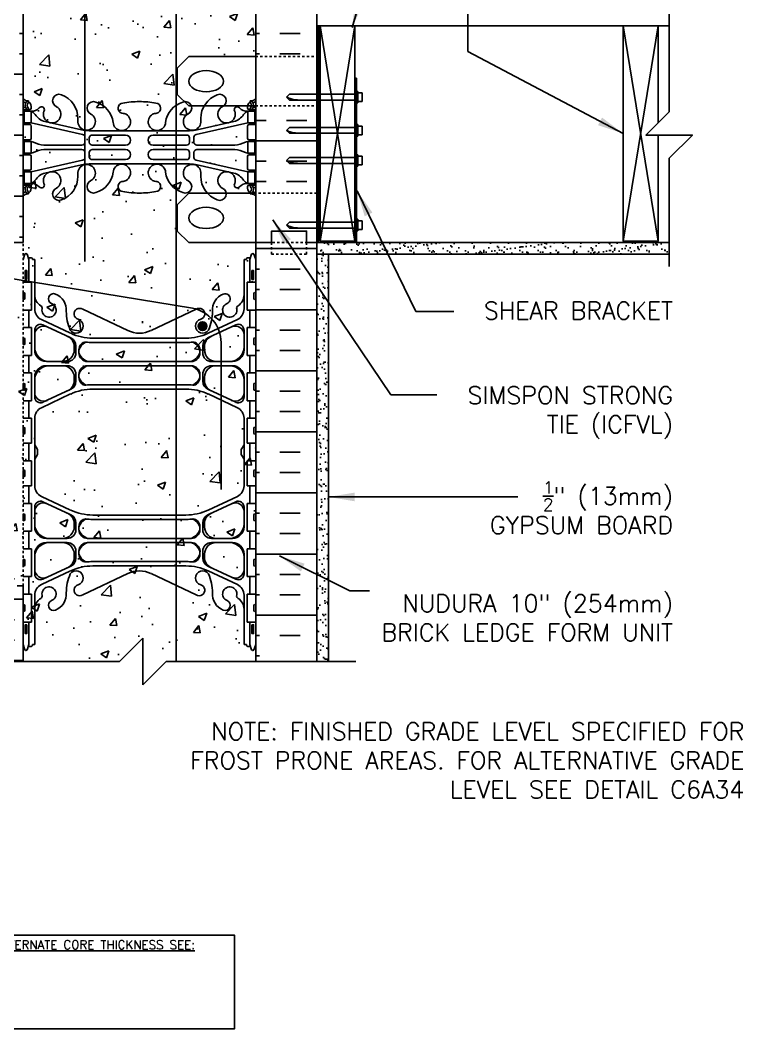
# Model space of a CAD drawing. Header units: inches. Extents: x 26.1 to 79.6, y -14.5 to 56.3.
# Drawn here: x 48.55 to 79.62, y -14.54 to 28.82 of the extents above; entities that cross this region are included whole.
import ezdxf

# ---------------------------------------------------------------- set-up
doc = ezdxf.new("R2010")
doc.units = ezdxf.units.IN
doc.header["$LTSCALE"] = 0.5
doc.header["$MEASUREMENT"] = 0
doc.linetypes.add('DASHED2', pattern=[0.375, 0.25, -0.125])
doc.linetypes.add('HIDDEN2', pattern=[0.1875, 0.125, -0.0625])
for name, color, linetype in [('HATCH', 12, 'Continuous'), ('Hidden2', 12, 'HIDDEN2'), ('line25', 2, 'Continuous'), ('LINE3', 3, 'Continuous'), ('LINE50', 5, 'Continuous'), ('LINE9', 9, 'Continuous'), ('TEXT', 4, 'Continuous'), ('Web_Edge', 9, 'Continuous')]:
    doc.layers.add(name, color=color, linetype=linetype)
doc.styles.add('DIM', font='romans.shx', dxfattribs={"width": 0.7})
doc.styles.add('ROMANS', font='romans.shx', dxfattribs={"height": 1.125})
doc.styles.get("Standard").update_dxf_attribs({"font": 'romans.shx', "height": 1.125})
doc.dimstyles.new('ext_12', dxfattribs={"dimscale": 12, "dimtxt": 0.09375, "dimasz": 0.09375, "dimexe": 0.09375, "dimexo": 0.0625, "dimgap": 0.0625, "dimtad": 1, "dimdec": 1, "dimzin": 3, "dimdsep": 46, "dimlunit": 4, "dimtxsty": 'DIM', "dimcen": 0.09, "dimdle": 0.09375, "dimclrt": 4, "dimadec": 0, "dimazin": 0, "dimtfac": 1, "dimtdec": 1, "dimtmove": 2, "dimatfit": 3, "dimfxl": 0, "dimfrac": 2, "dimtolj": 1, "dimtzin": 0, "dimarcsym": 0})
pattern_1 = [(37.5, (4, 0), (-0.0157483, 0.481706), [0, -0.38, 0, -0.425, 0, -0.40625]), (7.5, (4, 0), (0.442444, 0.7055365), [0, -0.205, 0, -0.3425, 0, -0.13125]), (327.5, (3.6925, 0), (0.7785355, 0.0014148), [0, -0.125, 0, -0.45, 0, -0.5875]), (317.5, (3.6925, 0), (0.7515317, 0.219419), [0, -0.0625, 0, -0.295, 0, -0.3375])]

msp = doc.modelspace()

# ---------------------------------------------------------------- hatches: boundary and pattern name
at = {"layer": 'HATCH'}
h = msp.add_hatch(dxfattribs=at)
h.set_pattern_fill('AR-CONC', color=256, scale=0.5, style=0)
h.paths.add_polyline_path([(58.676, 37.254), (58.676, 47.3, 0.520567), (58.593, 47.3, 0.520567), (58.504, 47.3, 0.520567), (58.373, 47.3, 0.520567), (58.273, 47.258, 0.520567), (58.068, 47.258, 0.520567), (57.874, 47.258, 0.520567), (57.654, 47.258, 0.520567), (57.476, 47.258, 0.520567), (57.376, 47.258, 0.520567), (57.218, 47.258, 0.520567), (57.066, 47.258, 0.520567), (56.919, 47.258, 0.520567), (56.741, 47.258, 0.272614), (56.676, 47.288, 0.272614), (56.611, 47.258, 0.520567), (56.433, 47.258, 0.520567), (56.286, 47.258, 0.520567), (56.134, 47.258, 0.520567), (55.976, 47.258, 0.520567), (55.876, 47.258, 0.520567), (55.698, 47.258, 0.520567), (55.478, 47.258, 0.520567), (55.284, 47.258, 0.520567), (55.079, 47.258, 0.520567), (54.979, 47.3, 0.520567), (54.848, 47.3, 0.520567), (54.759, 47.3, 0.520567), (54.676, 47.3, 0.520567), (54.593, 47.3, 0.520567), (54.504, 47.3, 0.520567), (54.373, 47.3, 0.520567), (54.273, 47.258, 0.520567), (54.068, 47.258, 0.520567), (53.874, 47.258, 0.520567), (53.654, 47.258, 0.520567), (53.476, 47.258, 0.520567), (53.376, 47.258, 0.520567), (53.218, 47.258, 0.520567), (53.066, 47.258, 0.520567), (52.919, 47.258, 0.520567), (52.741, 47.258, 0.520567), (52.626, 47.258, 0.520567), (52.536, 47.258, 0.520567), (52.416, 47.258, 0.520567), (52.3, 47.258, 0.520567), (52.195, 47.258, 0.520567), (51.889, 47.258, 0.520567), (51.779, 47.258, 0.520567), (51.532, 47.258, 0.520567), (51.333, 47.258, 0.520567), (51.123, 47.258, 0.520567), (50.845, 47.258, 0.520567), (50.656, 47.258, 0.520567), (50.562, 47.258, 0.520567), (50.336, 47.258, 0.520567), (50.216, 47.258, 0.520567), (50.006, 47.258, 0.520567), (49.796, 47.258, 0.520567), (49.67, 47.258, 0.520567), (49.544, 47.258, 0.520567), (49.334, 47.258, 0.520567), (49.229, 47.258, 0.520567), (49.046, 47.258, 0.520567), (48.925, 47.258, 0.484838), (48.676, 47.258), (48.676, 37.254), (48.676, 19.254), (48.676, 4.504), (48.676, 1.254), (52.825, 1.254), (53.825, 2.254), (53.825, 1.254), (53.825, 0.254), (54.825, 1.254), (58.676, 1.254), (58.676, 13.629), (58.676, 19.254), (55.801, 19.254), (55.301, 19.754), (55.301, 20.879), (55.801, 21.379), (58.676, 21.379), (58.676, 25.129), (55.801, 25.129), (55.301, 25.629), (55.301, 26.754), (55.801, 27.254), (58.676, 27.254)])
h = msp.add_hatch(dxfattribs=at)
h.set_pattern_fill('INSUL', color=256, scale=7, style=0)
h.set_pattern_definition([(0, (-2877.4856, -377.7554), (0, 2.625), []), (0, (-2877.4856, -376.8804), (0, 2.625), [0.875, -0.875]), (0, (-2877.4856, -376.0054), (0, 2.625), [0.875, -0.875])])
h.paths.add_polyline_path([(46.051, 19.254), (46.488, 19.254), (46.488, 19.754), (47.988, 19.754), (47.988, 19.254), (48.676, 19.254), (48.676, 37.254), (47.988, 37.254), (47.988, 37.754), (46.488, 37.754), (46.488, 37.254), (46.051, 37.254)])
h = msp.add_hatch(dxfattribs=at)
h.set_pattern_fill('INSUL', color=256, scale=7, style=0)
h.set_pattern_definition([(180, (2984.8376, -377.7554), (0, 2.625), []), (180, (2984.8376, -376.8804), (0, 2.625), [0.875, -0.875]), (180, (2984.8376, -376.0054), (0, 2.625), [0.875, -0.875])])
h.paths.add_polyline_path([(58.676, 27.254), (61.301, 27.254), (61.301, 37.254), (60.863, 37.254), (60.863, 37.754), (59.363, 37.754), (59.363, 37.254), (58.676, 37.254)])
h = msp.add_hatch(dxfattribs=at)
h.set_pattern_fill('INSUL', color=256, scale=7, style=0)
h.set_pattern_definition([(0, (4, 0), (0, 2.625), []), (0, (4, 0.875), (0, 2.625), [0.875, -0.875]), (0, (4, 1.75), (0, 2.625), [0.875, -0.875])])
h.paths.add_polyline_path([(61.301, 25.129), (58.676, 25.129), (58.676, 21.379), (61.301, 21.379)])
h = msp.add_hatch(dxfattribs=at)
h.set_pattern_fill('INSUL', color=256, scale=7, style=0)
h.set_pattern_definition([(180, (2984.8376, -395.7554), (0, 2.625), []), (180, (2984.8376, -394.8804), (0, 2.625), [0.875, -0.875]), (180, (2984.8376, -394.0054), (0, 2.625), [0.875, -0.875])])
h.paths.add_polyline_path([(61.301, 1.254), (60.863, 1.254), (60.863, 1.754), (59.363, 1.754), (59.363, 1.254), (58.676, 1.254), (58.676, 19.254), (59.363, 19.254), (59.363, 19.754), (60.863, 19.754), (60.863, 19.254), (61.301, 19.254)])
h = msp.add_hatch(dxfattribs=at)
h.set_pattern_fill('INSUL', color=256, scale=7, style=0)
h.set_pattern_definition([(0, (-2953.8148, -421.328), (0, 2.625), []), (0, (-2953.8148, -420.453), (0, 2.625), [0.875, -0.875]), (0, (-2953.8148, -419.578), (0, 2.625), [0.875, -0.875])])
h.paths.add_polyline_path([(43.251, 14.254, -0.079579), (42.251, 17.504), (42.251, 19.254), (41.551, 19.254), (41.551, 14.254, 0.131652), (42.221, 11.754), (45.959, 5.604, -0.10438), (46.051, 5.129), (46.051, 1.254), (46.488, 1.254), (46.488, 1.754), (47.988, 1.754), (47.988, 1.254), (48.676, 1.254), (48.676, 4.504), (48.426, 4.504), (48.426, 4.879)])
h = msp.add_hatch(dxfattribs=at)
h.set_pattern_fill('AR-CONC', color=256, scale=0.5, style=0)
h.paths.add_polyline_path([(48.426, 4.879), (48.426, 4.504), (48.676, 4.504), (48.676, 17.755), (44.764, 18.454, 0.119457), (44.051, 18.407), (44.051, 17.754, -1), (43.551, 17.754), (43.551, 19.254), (42.251, 19.254), (42.251, 17.504, 0.079579), (43.251, 14.254)])
h.paths.add_polyline_path([(48.676, 19.254), (47.988, 19.254), (47.988, 18.754), (46.488, 18.754), (46.488, 19.254), (46.051, 19.254), (44.051, 19.254), (44.051, 18.407, -0.119457), (44.764, 18.454), (48.676, 17.755)], flags=17)
h = msp.add_hatch(dxfattribs=at)
h.set_pattern_fill('AR-SAND', color=256, scale=0.25, style=0)
h.set_pattern_definition(pattern_1)
h.paths.add_polyline_path([(76.452, 18.754), (76.452, 19.254), (63.006, 19.254), (61.381, 19.254), (61.301, 19.254), (61.301, 18.754)])
h = msp.add_hatch(dxfattribs=at)
h.set_pattern_fill('AR-SAND', color=256, scale=0.25, style=0)
h.set_pattern_definition(pattern_1)
h.paths.add_polyline_path([(61.801, 18.754), (61.301, 18.754), (61.301, 1.254), (61.801, 1.254)])
at = {"layer": 'LINE3'}
msp.add_hatch(color=256, dxfattribs=at).paths.add_polyline_path([(56.582, 15.666, 1), (56.207, 15.666, 1)])

# ---------------------------------------------------------------- linework, layer by layer
at = {"layer": 'HATCH'}
for p, q in [((61.443, 28.567), (62.943, 19.317)), ((62.943, 28.567), (61.443, 19.317)), ((74.477, 28.567), (75.977, 19.317)), ((75.977, 28.567), (74.477, 19.317))]:
    msp.add_line(p, q, dxfattribs=at)
at = {"layer": 'Hidden2'}
msp.add_line((48.676, 4.504), (48.676, 19.254), dxfattribs=at)
at = {"layer": 'line25'}
for p, q in [((48.676, 37.254), (48.676, 19.254)), ((58.676, 13.629), (58.676, 37.254)), ((61.301, 28.567), (76.452, 28.567)), ((62.943, 26.317), (62.943, 19.317)), ((62.943, 19.317), (61.443, 19.317)), ((63.006, 19.254), (76.452, 19.254)), ((63.006, 19.254), (64.318, 19.254)), ((48.676, 17.559), (49.041, 17.559)), ((49.041, 16.359), (49.041, 17.559)), ((58.676, 17.559), (58.311, 17.559)), ((58.311, 16.359), (58.311, 17.559)), ((48.676, 16.359), (49.041, 16.359)), ((58.676, 16.359), (58.311, 16.359)), ((48.676, 15.609), (49.041, 15.609)), ((49.041, 14.409), (49.041, 15.609)), ((58.676, 15.609), (58.311, 15.609)), ((58.311, 14.409), (58.311, 15.609)), ((48.676, 14.409), (49.041, 14.409)), ((58.676, 14.409), (58.311, 14.409)), ((48.676, 13.659), (49.041, 13.659)), ((49.041, 12.459), (49.041, 13.659)), ((58.676, 13.659), (58.311, 13.659)), ((58.311, 12.459), (58.311, 13.659)), ((58.676, 1.254), (58.676, 13.629)), ((48.676, 12.459), (49.041, 12.459)), ((58.676, 12.459), (58.311, 12.459)), ((48.676, 11.709), (49.041, 11.709)), ((49.041, 11.709), (49.041, 10.629)), ((58.676, 11.709), (58.311, 11.709)), ((58.311, 11.709), (58.311, 10.629)), ((48.676, 10.629), (49.041, 10.629)), ((58.676, 10.629), (58.311, 10.629)), ((48.676, 9.879), (49.041, 9.879)), ((49.041, 8.799), (49.041, 9.879)), ((58.676, 9.879), (58.311, 9.879)), ((58.311, 8.799), (58.311, 9.879)), ((48.676, 8.799), (49.041, 8.799)), ((58.676, 8.799), (58.311, 8.799)), ((48.676, 8.049), (49.041, 8.049)), ((49.041, 8.049), (49.041, 6.849)), ((58.676, 8.049), (58.311, 8.049)), ((58.311, 8.049), (58.311, 6.849)), ((48.676, 6.849), (49.041, 6.849)), ((58.676, 6.849), (58.311, 6.849)), ((48.676, 6.099), (49.041, 6.099)), ((49.041, 6.099), (49.041, 4.899)), ((58.676, 6.099), (58.311, 6.099)), ((58.311, 6.099), (58.311, 4.899)), ((48.676, 4.899), (49.041, 4.899)), ((58.676, 4.899), (58.311, 4.899)), ((48.676, 4.504), (48.426, 4.504)), ((48.676, 1.254), (48.676, 4.504)), ((48.676, 4.149), (49.041, 4.149)), ((49.041, 4.149), (49.041, 2.949)), ((58.676, 4.149), (58.311, 4.149)), ((58.311, 4.149), (58.311, 2.949)), ((48.676, 2.949), (49.041, 2.949)), ((58.676, 2.949), (58.311, 2.949))]:
    msp.add_line(p, q, dxfattribs=at)
at = {"layer": 'line25', "color": 9}
for p, q in [((60.006, 25.508), (60.131, 25.633)), ((63.068, 25.758), (63.006, 25.758)), ((63.006, 25.758), (63.006, 25.258)), ((63.068, 25.758), (63.068, 25.258)), ((63.256, 25.696), (63.068, 25.696)), ((63.256, 25.321), (63.256, 25.696)), ((60.006, 25.508), (60.131, 25.383)), ((63.006, 25.258), (63.068, 25.258)), ((63.068, 25.321), (63.256, 25.321)), ((63.068, 24.329), (63.006, 24.329)), ((63.006, 24.329), (63.006, 23.829)), ((63.068, 24.329), (63.068, 23.829)), ((60.006, 24.079), (60.131, 24.204)), ((60.006, 24.079), (60.131, 23.954)), ((63.256, 24.267), (63.068, 24.267)), ((63.068, 23.892), (63.256, 23.892)), ((63.256, 23.892), (63.256, 24.267)), ((63.006, 23.829), (63.068, 23.829)), ((63.068, 23.035), (63.006, 23.035)), ((63.006, 23.035), (63.006, 22.535)), ((63.068, 23.035), (63.068, 22.535)), ((60.006, 22.785), (60.131, 22.91)), ((60.006, 22.785), (60.131, 22.66)), ((63.256, 22.973), (63.068, 22.973)), ((63.068, 22.598), (63.256, 22.598)), ((63.256, 22.598), (63.256, 22.973)), ((63.006, 22.535), (63.068, 22.535)), ((60.006, 20.007), (60.131, 20.132)), ((60.006, 20.007), (60.131, 19.882)), ((63.068, 20.257), (63.006, 20.257)), ((63.006, 20.257), (63.006, 19.757)), ((63.068, 20.257), (63.068, 19.757)), ((63.256, 20.194), (63.068, 20.194)), ((63.256, 19.819), (63.256, 20.194)), ((63.006, 19.757), (63.068, 19.757)), ((63.068, 19.819), (63.256, 19.819))]:
    msp.add_line(p, q, dxfattribs=at)
at = {"layer": 'line25'}
msp.add_lwpolyline([(61.443, 19.317), (62.943, 19.317), (62.943, 28.567), (61.443, 28.567)], close=True, dxfattribs=at)
msp.add_lwpolyline([(75.977, 24.404), (75.977, 28.567), (74.477, 28.567), (74.477, 19.317), (75.977, 19.317), (75.977, 23.879)], dxfattribs=at)
at = {"layer": 'line25', "color": 9}
for points in [[(60.131, 25.383), (63.006, 25.383), (63.006, 25.633), (60.131, 25.633)], [(60.131, 23.954), (63.006, 23.954), (63.006, 24.204), (60.131, 24.204)], [(60.131, 22.66), (63.006, 22.66), (63.006, 22.91), (60.131, 22.91)], [(60.131, 19.882), (63.006, 19.882), (63.006, 20.132), (60.131, 20.132)]]:
    msp.add_lwpolyline(points, dxfattribs=at)
for points in [[(60.006, 25.508), (60.205, 25.431), (60.575, 25.383)], [(60.006, 24.079), (60.205, 24.002), (60.575, 23.954)], [(60.006, 22.785), (60.205, 22.708), (60.575, 22.66)], [(60.006, 20.007), (60.205, 19.929), (60.575, 19.882)]]:
    msp.add_spline(points, degree=3, dxfattribs=at)
at = {"layer": 'LINE3'}
for p, q in [((51.337, 18.448), (51.337, 53.775)), ((55.251, 35.786), (55.251, 27.254)), ((55.251, 27.254), (55.251, 1.254)), ((55.959, 16.434), (44.436, 18.331)), ((57.187, 8.649), (57.187, 14.959))]:
    msp.add_line(p, q, dxfattribs=at)
msp.add_circle((56.394, 15.666), 0.188, dxfattribs=at)
msp.add_arc((55.687, 14.959), 1.5, 360, 79.5785, dxfattribs=at)
at = {"layer": 'LINE50'}
for p, q in [((61.301, 19.254), (61.301, 37.254)), ((61.301, 1.254), (61.301, 19.254))]:
    msp.add_line(p, q, dxfattribs=at)
for points in [[(48.676, 19.254), (47.988, 19.254), (47.988, 19.754), (46.488, 19.754), (46.488, 19.254), (46.051, 19.254)], [(46.051, 19.254), (46.488, 19.254), (46.488, 19.754), (47.988, 19.754), (47.988, 19.254), (48.676, 19.254)], [(46.051, 19.254), (46.488, 19.254), (46.488, 19.754), (47.988, 19.754), (47.988, 19.254), (48.676, 19.254)], [(58.676, 19.254), (59.363, 19.254), (59.363, 19.754), (60.863, 19.754), (60.863, 19.254), (61.301, 19.254)], [(61.301, 19.254), (60.863, 19.254), (60.863, 19.754), (59.363, 19.754), (59.363, 19.254), (58.676, 19.254)]]:
    msp.add_lwpolyline(points, dxfattribs=at)
at = {"layer": 'LINE9'}
for p, q in [((61.381, 28.567), (61.381, 19.254)), ((55.801, 27.254), (55.301, 26.754)), ((58.676, 27.254), (55.801, 27.254)), ((62.943, 26.317), (63.006, 26.317)), ((63.006, 26.317), (63.006, 19.254)), ((55.801, 25.129), (55.301, 25.629)), ((58.676, 25.129), (55.801, 25.129)), ((55.801, 21.379), (55.301, 20.879)), ((58.676, 21.379), (55.801, 21.379)), ((55.801, 19.254), (55.301, 19.754)), ((58.676, 19.254), (55.801, 19.254)), ((63.006, 19.254), (61.381, 19.254)), ((61.301, 18.754), (76.452, 18.754)), ((61.801, 1.254), (61.801, 18.754)), ((48.676, 16.849), (48.676, 17.069)), ((48.676, 17.014), (48.676, 17.014)), ((48.716, 17.109), (48.716, 17.109)), ((48.756, 16.849), (48.756, 17.069)), ((58.596, 16.849), (58.596, 17.069)), ((58.636, 17.109), (58.636, 17.109)), ((58.676, 16.849), (58.676, 17.069)), ((58.676, 17.014), (58.676, 17.014)), ((48.676, 16.904), (48.676, 16.904)), ((48.716, 16.809), (48.716, 16.809)), ((58.636, 16.809), (58.636, 16.809)), ((58.676, 16.904), (58.676, 16.904)), ((48.676, 14.899), (48.676, 15.119)), ((48.676, 15.064), (48.676, 15.064)), ((48.676, 14.954), (48.676, 14.954)), ((48.716, 15.159), (48.716, 15.159)), ((48.716, 14.859), (48.716, 14.859)), ((48.756, 14.899), (48.756, 15.119)), ((58.596, 14.899), (58.596, 15.119)), ((58.636, 15.159), (58.636, 15.159)), ((58.636, 14.859), (58.636, 14.859)), ((58.676, 14.899), (58.676, 15.119)), ((58.676, 15.064), (58.676, 15.064)), ((58.676, 14.954), (58.676, 14.954)), ((48.676, 12.949), (48.676, 13.169)), ((48.676, 13.114), (48.676, 13.114)), ((48.716, 13.209), (48.716, 13.209)), ((48.756, 12.949), (48.756, 13.169)), ((58.596, 12.949), (58.596, 13.169)), ((58.636, 13.209), (58.636, 13.209)), ((58.676, 12.949), (58.676, 13.169)), ((58.676, 13.114), (58.676, 13.114)), ((48.676, 13.004), (48.676, 13.004)), ((48.716, 12.909), (48.716, 12.909)), ((58.636, 12.909), (58.636, 12.909)), ((58.676, 13.004), (58.676, 13.004)), ((48.676, 11.279), (48.676, 11.059)), ((48.716, 11.319), (48.716, 11.319)), ((48.756, 11.279), (48.756, 11.059)), ((58.596, 11.279), (58.596, 11.059)), ((58.636, 11.319), (58.636, 11.319)), ((58.676, 11.279), (58.676, 11.059)), ((48.676, 11.224), (48.676, 11.224)), ((48.676, 11.114), (48.676, 11.114)), ((48.716, 11.019), (48.716, 11.019)), ((58.636, 11.019), (58.636, 11.019)), ((58.676, 11.224), (58.676, 11.224)), ((58.676, 11.114), (58.676, 11.114)), ((48.676, 9.229), (48.676, 9.449)), ((48.676, 9.394), (48.676, 9.394)), ((48.676, 9.284), (48.676, 9.284)), ((48.716, 9.489), (48.716, 9.489)), ((48.716, 9.189), (48.716, 9.189)), ((48.756, 9.229), (48.756, 9.449)), ((58.596, 9.229), (58.596, 9.449)), ((58.636, 9.489), (58.636, 9.489)), ((58.636, 9.189), (58.636, 9.189)), ((58.676, 9.229), (58.676, 9.449)), ((58.676, 9.394), (58.676, 9.394)), ((58.676, 9.284), (58.676, 9.284)), ((48.676, 7.559), (48.676, 7.339)), ((48.676, 7.504), (48.676, 7.504)), ((48.676, 7.394), (48.676, 7.394)), ((48.716, 7.599), (48.716, 7.599)), ((48.756, 7.559), (48.756, 7.339)), ((58.596, 7.559), (58.596, 7.339)), ((58.636, 7.599), (58.636, 7.599)), ((58.676, 7.559), (58.676, 7.339)), ((58.676, 7.504), (58.676, 7.504)), ((58.676, 7.394), (58.676, 7.394)), ((48.716, 7.299), (48.716, 7.299)), ((58.636, 7.299), (58.636, 7.299)), ((48.676, 5.609), (48.676, 5.389)), ((48.676, 5.554), (48.676, 5.554)), ((48.676, 5.444), (48.676, 5.444)), ((48.716, 5.349), (48.716, 5.349)), ((48.756, 5.609), (48.756, 5.389)), ((58.596, 5.609), (58.596, 5.389)), ((58.636, 5.349), (58.636, 5.349)), ((58.676, 5.609), (58.676, 5.389)), ((58.676, 5.554), (58.676, 5.554)), ((58.676, 5.444), (58.676, 5.444)), ((48.676, 3.659), (48.676, 3.439)), ((48.676, 3.604), (48.676, 3.604)), ((48.676, 3.494), (48.676, 3.494)), ((48.716, 3.699), (48.716, 3.699)), ((48.756, 3.659), (48.756, 3.439)), ((58.596, 3.659), (58.596, 3.439)), ((58.636, 3.699), (58.636, 3.699)), ((58.676, 3.659), (58.676, 3.439)), ((58.676, 3.604), (58.676, 3.604)), ((58.676, 3.494), (58.676, 3.494)), ((48.716, 3.399), (48.716, 3.399)), ((58.636, 3.399), (58.636, 3.399)), ((53.825, 2.254), (52.825, 1.254)), ((53.825, 1.254), (53.825, 2.254)), ((44.974, 1.254), (52.825, 1.254)), ((53.825, 1.254), (53.825, 0.254)), ((53.825, 0.254), (54.825, 1.254)), ((54.825, 1.254), (62.98, 1.254))]:
    msp.add_line(p, q, dxfattribs=at)
at = {"layer": 'LINE9', "linetype": 'HIDDEN2'}
for p, q in [((58.676, 27.254), (61.301, 27.254)), ((58.676, 25.129), (61.301, 25.129)), ((61.301, 21.379), (58.676, 21.379)), ((61.301, 19.254), (58.676, 19.254))]:
    msp.add_line(p, q, dxfattribs=at)
at = {"layer": 'LINE9'}
for points in [[(76.452, 30.004), (76.452, 27.637)], [(76.452, 28.567), (76.452, 24.879), (75.452, 23.879), (77.452, 23.879), (76.452, 22.879), (76.452, 18.225)], [(55.301, 26.754), (55.301, 25.629)], [(55.301, 19.754), (55.301, 20.879)]]:
    msp.add_lwpolyline(points, dxfattribs=at)
msp.add_lwpolyline([(61.301, 19.254), (61.381, 19.254), (61.381, 27.254), (61.301, 27.254)], close=True, dxfattribs=at)
at = {"layer": 'LINE9', "linetype": 'DASHED2', "ltscale": 0.15}
msp.add_lwpolyline([(59.363, 19.254), (59.363, 19.254), (59.363, 18.754), (60.863, 18.754), (60.863, 19.254), (60.863, 19.254)], dxfattribs=at)
at = {"layer": 'LINE9'}
for centre, start, end in [((48.716, 17.069), 90, 180), ((48.716, 17.069), 360, 90), ((58.636, 17.069), 90, 180), ((58.636, 17.069), 0, 90), ((48.716, 16.849), 180, 270), ((48.716, 16.849), 270, 0), ((58.636, 16.849), 180, 270), ((58.636, 16.849), 270, 0), ((48.716, 15.119), 90, 180), ((48.716, 14.899), 180, 270), ((48.716, 15.119), 360, 90), ((48.716, 14.899), 270, 0), ((58.636, 15.119), 90, 180), ((58.636, 14.899), 180, 270), ((58.636, 15.119), 0, 90), ((58.636, 14.899), 270, 0), ((48.716, 13.169), 90, 180), ((48.716, 13.169), 360, 90), ((58.636, 13.169), 90, 180), ((58.636, 13.169), 0, 90), ((48.716, 12.949), 180, 270), ((48.716, 12.949), 270, 0), ((58.636, 12.949), 180, 270), ((58.636, 12.949), 270, 0), ((48.716, 11.279), 90, 180), ((48.716, 11.279), 0, 90), ((58.636, 11.279), 90, 180), ((58.636, 11.279), 360, 90), ((48.716, 11.059), 180, 270), ((48.716, 11.059), 270, 0), ((58.636, 11.059), 180, 270), ((58.636, 11.059), 270, 0), ((48.716, 9.449), 90, 180), ((48.716, 9.229), 180, 270), ((48.716, 9.449), 360, 90), ((48.716, 9.229), 270, 0), ((58.636, 9.449), 90, 180), ((58.636, 9.229), 180, 270), ((58.636, 9.449), 0, 90), ((58.636, 9.229), 270, 0), ((48.716, 7.559), 90, 180), ((48.716, 7.559), 0, 90), ((58.636, 7.559), 90, 180), ((58.636, 7.559), 360, 90), ((48.716, 7.339), 180, 270), ((48.716, 7.339), 270, 0), ((58.636, 7.339), 180, 270), ((58.636, 7.339), 270, 0), ((48.716, 5.609), 90, 180), ((48.716, 5.609), 0, 90), ((58.636, 5.609), 90, 180), ((58.636, 5.609), 360, 90), ((48.716, 5.389), 180, 270), ((48.716, 5.389), 270, 0), ((58.636, 5.389), 180, 270), ((58.636, 5.389), 270, 0), ((48.716, 3.659), 90, 180), ((48.716, 3.659), 0, 90), ((58.636, 3.659), 90, 180), ((58.636, 3.659), 360, 90), ((48.716, 3.439), 180, 270), ((48.716, 3.439), 270, 0), ((58.636, 3.439), 180, 270), ((58.636, 3.439), 270, 0)]:
    msp.add_arc(centre, 0.04, start, end, dxfattribs=at)
msp.add_ellipse((56.547, 26.192), major_axis=(-0.746, 0), ratio=0.610344, dxfattribs=at)
at = {"layer": 'LINE9', "extrusion": (0, 0, -1)}
msp.add_ellipse((56.547, 20.317), major_axis=(-0.746, 0), ratio=0.610344, dxfattribs=at)
at = {"layer": 'TEXT'}
msp.add_lwpolyline([(45.996, -10.512), (57.769, -10.512), (57.769, -14.537), (45.996, -14.537)], dxfattribs=at)
at = {"layer": 'Web_Edge', "color": 8}
for p, q in [((48.822, 25.349), (48.912, 25.349)), ((48.912, 25.349), (48.912, 25.307)), ((58.53, 25.349), (58.44, 25.349)), ((58.44, 25.349), (58.44, 25.307)), ((48.676, 25.07), (48.754, 25.07)), ((48.676, 24.97), (48.96, 24.97)), ((48.822, 24.97), (48.822, 24.9)), ((48.912, 24.97), (48.912, 24.9)), ((49.022, 25.1), (49.022, 25.033)), ((49.574, 24.904), (49.586, 24.926)), ((57.778, 24.904), (57.766, 24.926)), ((58.33, 25.1), (58.33, 25.033)), ((58.676, 24.97), (58.393, 24.97)), ((58.44, 24.97), (58.44, 24.9)), ((58.53, 24.97), (58.53, 24.9)), ((58.676, 25.07), (58.598, 25.07)), ((48.676, 24.33), (48.96, 24.33)), ((48.822, 24.4), (48.822, 24.33)), ((48.912, 24.4), (48.912, 24.33)), ((51.235, 23.904), (49.017, 24.4)), ((51.191, 24.102), (49.61, 24.455)), ((51.036, 24.594), (51.035, 24.429)), ((56.117, 23.904), (58.335, 24.4)), ((56.161, 24.102), (57.742, 24.455)), ((56.316, 24.594), (56.317, 24.429)), ((58.676, 24.33), (58.393, 24.33)), ((58.44, 24.4), (58.44, 24.33)), ((58.53, 24.4), (58.53, 24.33)), ((49.022, 24.268), (49.022, 23.733)), ((51.518, 24.066), (53.676, 24.066)), ((51.645, 23.879), (53.084, 23.879)), ((55.834, 24.066), (53.676, 24.066)), ((55.707, 23.879), (54.268, 23.879)), ((58.33, 24.268), (58.33, 23.733)), ((48.676, 23.67), (48.96, 23.67)), ((48.822, 23.67), (48.822, 23.6)), ((48.912, 23.67), (48.912, 23.6)), ((51.207, 23.444), (49.57, 23.444)), ((51.332, 23.569), (51.332, 23.782)), ((51.52, 23.57), (51.52, 23.754)), ((51.645, 23.445), (53.084, 23.445)), ((55.707, 23.445), (54.268, 23.445)), ((55.832, 23.57), (55.832, 23.754)), ((56.02, 23.569), (56.02, 23.782)), ((56.145, 23.444), (57.782, 23.444)), ((58.676, 23.67), (58.393, 23.67)), ((58.44, 23.67), (58.44, 23.6)), ((58.53, 23.67), (58.53, 23.6)), ((48.676, 23.03), (48.96, 23.03)), ((48.822, 23.03), (48.822, 23.1)), ((48.912, 23.03), (48.912, 23.1)), ((51.207, 23.256), (49.57, 23.256)), ((51.332, 23.131), (51.332, 22.919)), ((51.52, 23.13), (51.52, 22.946)), ((51.645, 23.255), (53.084, 23.255)), ((55.707, 23.255), (54.268, 23.255)), ((55.832, 23.13), (55.832, 22.946)), ((56.02, 23.131), (56.02, 22.919)), ((56.145, 23.256), (57.782, 23.256)), ((58.676, 23.03), (58.393, 23.03)), ((58.44, 23.03), (58.44, 23.1)), ((58.53, 23.03), (58.53, 23.1)), ((51.235, 22.797), (49.017, 22.3)), ((49.022, 22.433), (49.022, 22.968)), ((51.191, 22.599), (49.61, 22.246)), ((51.518, 22.635), (53.676, 22.635)), ((51.645, 22.821), (53.084, 22.821)), ((55.834, 22.635), (53.676, 22.635)), ((55.707, 22.821), (54.268, 22.821)), ((56.117, 22.797), (58.335, 22.3)), ((56.161, 22.599), (57.742, 22.246)), ((58.33, 22.433), (58.33, 22.968)), ((48.676, 22.37), (48.96, 22.37)), ((48.822, 22.3), (48.822, 22.37)), ((48.912, 22.3), (48.912, 22.37)), ((51.036, 22.107), (51.035, 22.272)), ((56.316, 22.107), (56.317, 22.272)), ((58.676, 22.37), (58.393, 22.37)), ((58.44, 22.3), (58.44, 22.37)), ((58.53, 22.3), (58.53, 22.37)), ((48.676, 21.73), (48.96, 21.73)), ((48.822, 21.73), (48.822, 21.8)), ((48.912, 21.73), (48.912, 21.8)), ((49.574, 21.796), (49.586, 21.775)), ((57.778, 21.796), (57.766, 21.775)), ((58.676, 21.73), (58.393, 21.73)), ((58.44, 21.73), (58.44, 21.8)), ((58.53, 21.73), (58.53, 21.8)), ((48.676, 21.63), (48.754, 21.63)), ((48.822, 21.351), (48.912, 21.351)), ((48.912, 21.351), (48.912, 21.393)), ((49.022, 21.6), (49.022, 21.668)), ((58.33, 21.6), (58.33, 21.668)), ((58.44, 21.351), (58.44, 21.393)), ((58.53, 21.351), (58.44, 21.351)), ((58.676, 21.63), (58.598, 21.63))]:
    msp.add_line(p, q, dxfattribs=at)
at = {"layer": 'Web_Edge'}
for p, q in [((48.676, 18.525), (48.751, 18.755)), ((48.926, 18.525), (48.851, 18.755)), ((58.426, 18.525), (58.501, 18.755)), ((58.676, 18.525), (58.601, 18.755)), ((48.9, 18.605), (49.026, 18.605)), ((48.926, 18.525), (48.926, 17.559)), ((49.076, 18.555), (49.076, 18.555)), ((49.076, 18.555), (49.076, 18.525)), ((49.076, 18.525), (49.176, 18.525)), ((49.176, 16.403), (49.176, 18.525)), ((58.276, 18.525), (58.176, 18.525)), ((58.176, 16.403), (58.176, 18.525)), ((58.276, 18.555), (58.276, 18.525)), ((58.276, 18.555), (58.276, 18.555)), ((58.452, 18.605), (58.326, 18.605)), ((58.426, 18.525), (58.426, 17.559)), ((53.176, 15.48), (51.239, 16.39)), ((54.176, 15.48), (56.113, 16.39)), ((50.722, 15.362), (49.464, 15.951)), ((50.698, 15.174), (49.532, 15.72)), ((56.63, 15.362), (57.888, 15.951)), ((56.654, 15.174), (57.82, 15.72)), ((49.176, 14.645), (49.176, 15.494)), ((58.176, 14.645), (58.176, 15.494)), ((50.876, 14.669), (50.876, 14.773)), ((50.951, 14.52), (50.951, 14.817)), ((51.652, 14.962), (53.676, 14.962)), ((51.676, 15.15), (53.676, 15.15)), ((55.676, 15.15), (53.676, 15.15)), ((55.7, 14.962), (53.676, 14.962)), ((56.401, 14.52), (56.401, 14.817)), ((56.476, 14.669), (56.476, 14.773)), ((50.876, 14.669), (50.876, 14.645)), ((51.076, 14.52), (51.076, 14.646)), ((56.276, 14.52), (56.276, 14.646)), ((56.476, 14.669), (56.476, 14.645)), ((49.676, 14.145), (50.576, 14.145)), ((49.676, 13.965), (50.576, 13.965)), ((51.451, 14.145), (53.676, 14.145)), ((51.451, 13.965), (53.676, 13.965)), ((55.901, 14.145), (53.676, 14.145)), ((55.901, 13.965), (53.676, 13.965)), ((57.676, 14.145), (56.776, 14.145)), ((57.676, 13.965), (56.776, 13.965)), ((49.176, 12.617), (49.176, 13.465)), ((50.876, 13.442), (50.876, 13.465)), ((50.876, 13.442), (50.876, 13.338)), ((50.951, 13.59), (50.951, 13.293)), ((51.076, 13.59), (51.076, 13.477)), ((51.076, 13.59), (51.076, 13.465)), ((56.276, 13.59), (56.276, 13.477)), ((56.276, 13.59), (56.276, 13.465)), ((56.401, 13.59), (56.401, 13.293)), ((56.476, 13.442), (56.476, 13.465)), ((56.476, 13.442), (56.476, 13.338)), ((58.176, 12.617), (58.176, 13.465)), ((51.653, 13.149), (53.676, 13.149)), ((55.699, 13.149), (53.676, 13.149)), ((50.722, 12.749), (49.464, 12.16)), ((50.699, 12.937), (49.532, 12.391)), ((51.676, 12.961), (53.676, 12.961)), ((55.676, 12.961), (53.676, 12.961)), ((56.63, 12.749), (57.888, 12.16)), ((56.653, 12.937), (57.82, 12.391)), ((49.176, 10.254), (49.176, 11.707)), ((58.176, 10.254), (58.176, 11.707)), ((49.296, 10.367), (49.176, 10.567)), ((49.296, 10.367), (49.176, 10.567)), ((58.056, 10.367), (58.176, 10.567)), ((58.056, 10.367), (58.176, 10.567)), ((49.176, 10.254), (49.176, 8.801)), ((49.296, 10.142), (49.176, 9.942)), ((49.296, 10.142), (49.176, 9.942)), ((49.296, 10.254), (49.296, 10.367)), ((49.296, 10.254), (49.296, 10.367)), ((49.296, 10.254), (49.296, 10.142)), ((49.296, 10.254), (49.296, 10.142)), ((58.056, 10.254), (58.056, 10.367)), ((58.056, 10.254), (58.056, 10.367)), ((58.056, 10.254), (58.056, 10.142)), ((58.056, 10.254), (58.056, 10.142)), ((58.056, 10.142), (58.176, 9.942)), ((58.056, 10.142), (58.176, 9.942)), ((58.176, 10.254), (58.176, 8.801)), ((50.722, 7.759), (49.464, 8.348)), ((56.63, 7.759), (57.888, 8.348)), ((49.176, 7.891), (49.176, 7.043)), ((50.699, 7.571), (49.532, 8.118)), ((56.653, 7.571), (57.82, 8.118)), ((58.176, 7.891), (58.176, 7.043)), ((51.676, 7.547), (53.676, 7.547)), ((55.676, 7.547), (53.676, 7.547)), ((50.876, 7.066), (50.876, 7.171)), ((50.876, 7.066), (50.876, 7.043)), ((50.951, 6.918), (50.951, 7.215)), ((51.076, 6.918), (51.076, 7.043)), ((51.652, 7.359), (53.676, 7.359)), ((55.7, 7.359), (53.676, 7.359)), ((56.276, 6.918), (56.276, 7.043)), ((56.401, 6.918), (56.401, 7.215)), ((56.476, 7.066), (56.476, 7.171)), ((56.476, 7.066), (56.476, 7.043)), ((49.676, 6.543), (50.576, 6.543)), ((51.451, 6.543), (53.676, 6.543)), ((55.901, 6.543), (53.676, 6.543)), ((57.676, 6.543), (56.776, 6.543)), ((49.676, 6.363), (50.576, 6.363)), ((51.451, 6.363), (53.676, 6.363)), ((55.901, 6.363), (53.676, 6.363)), ((57.676, 6.363), (56.776, 6.363)), ((49.176, 5.863), (49.176, 5.015)), ((50.876, 5.839), (50.876, 5.863)), ((50.876, 5.839), (50.876, 5.735)), ((50.951, 5.988), (50.951, 5.691)), ((51.076, 5.988), (51.076, 5.874)), ((51.076, 5.988), (51.076, 5.862)), ((56.276, 5.988), (56.276, 5.862)), ((56.276, 5.988), (56.276, 5.874)), ((56.401, 5.988), (56.401, 5.691)), ((56.476, 5.839), (56.476, 5.863)), ((56.476, 5.839), (56.476, 5.735)), ((58.176, 5.863), (58.176, 5.015)), ((50.698, 5.334), (49.532, 4.788)), ((51.653, 5.546), (53.676, 5.546)), ((51.676, 5.359), (53.676, 5.359)), ((55.699, 5.546), (53.676, 5.546)), ((55.676, 5.359), (53.676, 5.359)), ((56.654, 5.334), (57.82, 4.788)), ((50.722, 5.147), (49.464, 4.558)), ((53.176, 5.029), (51.239, 4.118)), ((54.176, 5.029), (56.113, 4.118)), ((56.63, 5.147), (57.888, 4.558)), ((49.176, 4.105), (49.176, 1.983)), ((58.176, 4.105), (58.176, 1.983)), ((48.926, 1.983), (48.926, 2.949)), ((58.426, 1.983), (58.426, 2.949)), ((48.676, 1.983), (48.751, 1.753)), ((48.926, 1.983), (48.851, 1.753)), ((48.9, 1.903), (49.026, 1.903)), ((49.076, 1.953), (49.076, 1.983)), ((49.076, 1.983), (49.176, 1.983)), ((49.076, 1.953), (49.076, 1.953)), ((58.276, 1.983), (58.176, 1.983)), ((58.276, 1.953), (58.276, 1.983)), ((58.276, 1.953), (58.276, 1.953)), ((58.452, 1.903), (58.326, 1.903)), ((58.426, 1.983), (58.501, 1.753)), ((58.676, 1.983), (58.601, 1.753))]:
    msp.add_line(p, q, dxfattribs=at)
at = {"layer": 'Web_Edge', "color": 8}
for points in [[(48.717, 24.4), (49.017, 24.4), (49.017, 24.9), (48.717, 24.9)], [(58.635, 24.4), (58.335, 24.4), (58.335, 24.9), (58.635, 24.9)], [(48.717, 22.3), (49.017, 22.3), (49.017, 21.8), (48.717, 21.8)], [(58.635, 22.3), (58.335, 22.3), (58.335, 21.8), (58.635, 21.8)]]:
    msp.add_lwpolyline(points, close=True, dxfattribs=at)
for points in [[(49.017, 23.35), (49.017, 23.6), (48.717, 23.6), (48.717, 23.35)], [(58.335, 23.35), (58.335, 23.6), (58.635, 23.6), (58.635, 23.35)], [(49.017, 23.35), (49.017, 23.1), (48.717, 23.1), (48.717, 23.35)], [(58.335, 23.35), (58.335, 23.1), (58.635, 23.1), (58.635, 23.35)]]:
    msp.add_lwpolyline(points, dxfattribs=at)
at = {"layer": 'Web_Edge'}
for points in [[(48.926, 17.559), (48.926, 18.375)], [(58.426, 17.559), (58.426, 18.375)], [(48.926, 15.609), (48.926, 16.359)], [(58.426, 15.609), (58.426, 16.359)], [(48.926, 13.659), (48.926, 14.409)], [(58.426, 13.659), (58.426, 14.409)], [(48.926, 11.709), (48.926, 12.459)], [(58.426, 11.709), (58.426, 12.459)], [(48.926, 10.254), (48.926, 10.629)], [(58.426, 10.254), (58.426, 10.629)], [(48.926, 10.254), (48.926, 9.879)], [(58.426, 10.254), (58.426, 9.879)], [(48.926, 8.799), (48.926, 8.049)], [(58.426, 8.799), (58.426, 8.049)], [(48.926, 6.849), (48.926, 6.099)], [(58.426, 6.849), (58.426, 6.099)], [(48.926, 4.899), (48.926, 4.149)], [(58.426, 4.899), (58.426, 4.149)], [(48.926, 2.949), (48.926, 2.133)], [(58.426, 2.949), (58.426, 2.133)]]:
    msp.add_lwpolyline(points, dxfattribs=at)
for points in [[(48.836, 17.675), (48.766, 17.675), (48.766, 18.055), (48.836, 18.055)], [(58.516, 17.675), (58.586, 17.675), (58.586, 18.055), (58.516, 18.055)], [(48.836, 2.833), (48.766, 2.833), (48.766, 2.453), (48.836, 2.453)], [(58.516, 2.833), (58.586, 2.833), (58.586, 2.453), (58.516, 2.453)]]:
    msp.add_lwpolyline(points, close=True, dxfattribs=at)
for points in [[(56.818, 16.304, -0.325312), (57.284, 17.046)], [(50.534, 4.204, -0.325312), (50.068, 3.462)], [(56.818, 4.204, 0.325312), (57.284, 3.462)]]:
    msp.add_lwpolyline(points, format="xyb", dxfattribs=at)
at = {"layer": 'Web_Edge', "color": 8}
for centre, radius, start, end in [((50.22, 25.354), 0.277, 67.32, 247.32), ((49.944, 24.588), 1.092, 0.3332, 69.4825), ((57.408, 24.588), 1.092, 110.5175, 179.6668), ((57.132, 25.354), 0.277, 292.68, 112.68), ((49.022, 25.807), 0.5, 226.2109, 250.5288), ((49.022, 25.807), 0.6, 234.7832, 245.0748), ((49.016, 25.155), 0.25, 140.1145, 222.4609), ((48.76, 25.244), 0.021, 343.464, 63.9957), ((48.858, 25.286), 0.045, 321.448, 139.1879), ((48.772, 25.1), 0.25, 0, 70.5288), ((49.016, 25.155), 0.16, 140.0001, 222.4609), ((51.703, 25.037), 0.277, 67.32, 247.32), ((51.519, 24.3), 1.034, 6.6669, 73.6635), ((52.982, 25.032), 0.22, 95.1835, 255.7396), ((53.659, 21.539), 3.777, 89.7394, 100.6275), ((53.693, 21.539), 3.777, 79.3725, 90.2606), ((54.37, 25.032), 0.22, 284.2604, 84.8165), ((55.833, 24.3), 1.034, 106.3365, 173.3331), ((55.649, 25.037), 0.277, 292.68, 112.68), ((58.58, 25.1), 0.25, 109.4712, 180), ((58.494, 25.286), 0.045, 40.8121, 218.552), ((58.336, 25.155), 0.16, 317.5391, 39.9999), ((58.33, 25.807), 0.5, 289.4712, 313.7878), ((58.336, 25.155), 0.25, 317.5391, 39.8855), ((58.592, 25.244), 0.021, 116.0043, 196.536), ((58.33, 25.807), 0.6, 294.9252, 305.2158), ((48.754, 25.09), 0.0196, 269.4032, 15.4901), ((48.864, 25.016), 0.045, 222.4609, 42.4609), ((48.96, 25.033), 0.0625, 270, 0), ((49.042, 25.341), 0.441, 266.7976, 318.9873), ((48.895, 24.558), 0.364, 34.9775, 70.3387), ((49.818, 25.169), 0.743, 212.7919, 253.8107), ((49.469, 24.969), 0.125, 339.6243, 138.9873), ((49.926, 24.774), 0.375, 159.6243, 60.0685), ((51.409, 24.457), 0.375, 184.2448, 60.0685), ((52.92, 24.448), 0.375, 184.2448, 60.0685), ((52.813, 23.993), 0.834, 69.3729, 82.1063), ((54.432, 24.448), 0.375, 119.9315, 355.7552), ((54.539, 23.993), 0.834, 97.8937, 110.6271), ((55.943, 24.457), 0.375, 119.9315, 355.7552), ((57.426, 24.774), 0.375, 119.9315, 20.3757), ((57.534, 25.169), 0.743, 286.1893, 327.2081), ((57.883, 24.969), 0.125, 41.0127, 200.3757), ((58.31, 25.341), 0.441, 221.0127, 273.2024), ((58.457, 24.558), 0.364, 109.6613, 145.0225), ((58.393, 25.033), 0.0625, 180, 270), ((58.488, 25.016), 0.045, 137.5391, 317.5391), ((58.598, 25.09), 0.0196, 164.5099, 270.5968), ((48.96, 24.268), 0.0625, 0, 90), ((58.393, 24.268), 0.0625, 90, 180), ((51.518, 25.566), 1.5, 257.4135, 270), ((51.207, 23.782), 0.125, 0, 77.3767), ((51.645, 23.754), 0.125, 90, 180), ((53.084, 23.662), 0.217, 270, 90), ((54.268, 23.662), 0.217, 90, 270), ((55.707, 23.754), 0.125, 0, 90), ((55.834, 25.566), 1.5, 270, 282.5865), ((56.145, 23.782), 0.125, 102.6233, 180), ((48.96, 23.733), 0.0625, 270, 0), ((49.013, 23.382), 0.219, 60.4937, 88.92), ((49.658, 24.611), 1.17, 242.6365, 265.6505), ((51.207, 23.569), 0.125, 270, 0), ((51.645, 23.57), 0.125, 180, 270), ((55.707, 23.57), 0.125, 270, 360), ((56.145, 23.569), 0.125, 180, 270), ((57.694, 24.611), 1.17, 274.3495, 297.3635), ((58.339, 23.382), 0.219, 91.08, 119.5063), ((58.393, 23.733), 0.0625, 180, 270), ((48.96, 22.968), 0.0625, 0, 90), ((49.013, 23.319), 0.219, 271.08, 299.5063), ((49.658, 22.089), 1.17, 94.3495, 117.3635), ((51.207, 23.131), 0.125, 0, 90), ((51.645, 23.13), 0.125, 90, 180), ((53.084, 23.038), 0.217, 270, 90), ((54.268, 23.038), 0.217, 90, 270), ((55.707, 23.13), 0.125, 0, 90), ((56.145, 23.131), 0.125, 90, 180), ((57.694, 22.089), 1.17, 62.6365, 85.6505), ((58.339, 23.319), 0.219, 240.4937, 268.92), ((58.393, 22.968), 0.0625, 90, 180), ((51.409, 22.244), 0.375, 299.9315, 175.7552), ((51.518, 21.135), 1.5, 90, 102.5865), ((51.207, 22.919), 0.125, 282.6233, 0), ((51.645, 22.946), 0.125, 180, 270), ((52.92, 22.252), 0.375, 299.9315, 175.7552), ((54.432, 22.252), 0.375, 4.2448, 240.0685), ((55.943, 22.244), 0.375, 4.2448, 240.0685), ((55.707, 22.946), 0.125, 270, 0), ((55.834, 21.135), 1.5, 77.4135, 90), ((56.145, 22.919), 0.125, 180, 257.3767), ((48.96, 22.433), 0.0625, 270, 0), ((49.818, 21.532), 0.743, 106.1893, 147.2081), ((49.926, 21.927), 0.375, 299.9315, 200.3757), ((51.519, 22.4), 1.034, 286.3365, 353.3331), ((55.833, 22.4), 1.034, 186.6669, 253.6635), ((57.426, 21.927), 0.375, 339.6243, 240.0685), ((57.534, 21.532), 0.743, 32.7919, 73.8107), ((58.393, 22.433), 0.0625, 180, 270), ((49.016, 21.546), 0.25, 137.5391, 219.8855), ((48.864, 21.684), 0.045, 317.5391, 137.5391), ((48.96, 21.668), 0.0625, 360, 90), ((48.895, 22.143), 0.364, 289.6613, 325.0225), ((49.042, 21.36), 0.441, 41.0127, 93.2024), ((49.469, 21.731), 0.125, 221.0127, 20.3757), ((49.944, 22.113), 1.092, 290.5175, 359.6668), ((51.703, 21.663), 0.277, 112.68, 292.68), ((52.982, 21.669), 0.22, 104.2604, 264.8165), ((52.813, 22.708), 0.834, 277.8937, 290.6271), ((54.539, 22.708), 0.834, 249.3729, 262.1063), ((54.37, 21.669), 0.22, 275.1835, 75.7396), ((55.649, 21.663), 0.277, 247.32, 67.32), ((57.408, 22.113), 1.092, 180.3332, 249.4825), ((57.883, 21.731), 0.125, 159.6243, 318.9873), ((58.31, 21.36), 0.441, 86.7976, 138.9873), ((58.457, 22.143), 0.364, 214.9775, 250.3387), ((58.393, 21.668), 0.0625, 90, 180), ((58.488, 21.684), 0.045, 42.4609, 222.4609), ((58.336, 21.546), 0.25, 320.1145, 42.4609), ((49.022, 20.893), 0.6, 114.9252, 125.2168), ((49.022, 20.893), 0.5, 109.4712, 133.7891), ((48.754, 21.611), 0.0196, 344.5099, 90.5968), ((48.76, 21.456), 0.021, 296.0043, 16.536), ((48.858, 21.415), 0.045, 220.8121, 38.552), ((48.772, 21.6), 0.25, 289.4712, 360), ((49.016, 21.546), 0.16, 137.5391, 219.9999), ((50.22, 21.346), 0.277, 112.68, 292.68), ((53.659, 25.162), 3.777, 259.3725, 270.2606), ((53.693, 25.162), 3.777, 269.7394, 280.6275), ((57.132, 21.346), 0.277, 247.32, 67.32), ((58.58, 21.6), 0.25, 180, 250.5288), ((58.494, 21.415), 0.045, 141.448, 319.1879), ((58.336, 21.546), 0.16, 320.0001, 42.4609), ((58.33, 20.893), 0.5, 46.2122, 70.5288), ((58.592, 21.456), 0.021, 163.464, 243.9957), ((58.598, 21.611), 0.0196, 89.4032, 195.4901), ((58.33, 20.893), 0.6, 54.7832, 65.0748)]:
    msp.add_arc(centre, radius, start, end, dxfattribs=at)
at = {"layer": 'Web_Edge'}
for centre, radius, start, end in [((48.801, 18.729), 0.0567, 28.0725, 151.9275), ((58.551, 18.729), 0.0567, 28.0725, 151.9275), ((49.026, 18.555), 0.05, 0, 90), ((58.326, 18.555), 0.05, 90, 180), ((49.726, 17.01), 0.55, 180, 238.0732), ((49.986, 16.842), 0.22, 68.1963, 248.1963), ((49.791, 16.354), 0.745, 356.1161, 68.1975), ((57.366, 16.842), 0.22, 291.8037, 111.8037), ((57.626, 17.01), 0.55, 301.9268, 0), ((49.369, 16.437), 0.125, 348.9056, 58.0732), ((49.791, 16.354), 0.305, 168.9056, 68.1963), ((57.561, 16.354), 0.305, 111.8037, 11.0944), ((57.983, 16.437), 0.125, 121.9268, 191.0944), ((49.676, 16.403), 0.5, 180, 244.9204), ((52.534, 16.305), 2, 180.0146, 203.9638), ((51.105, 16.19), 0.24, 56.25, 254.2747), ((56.247, 16.19), 0.24, 285.7253, 123.75), ((54.818, 16.305), 2, 336.0362, 359.9854), ((57.676, 16.403), 0.5, 295.0796, 0), ((49.426, 15.494), 0.25, 64.9204, 180), ((49.551, 15.297), 0.375, 64.9204, 180), ((50.958, 15.666), 0.305, 214.6703, 74.2747), ((56.394, 15.666), 0.305, 105.7253, 325.3297), ((57.801, 15.297), 0.375, 0, 115.0796), ((57.926, 15.494), 0.25, 0, 115.0796), ((50.376, 14.773), 0.5, 0, 64.9204), ((51.652, 17.212), 2.25, 244.9204, 245.9476), ((51.676, 17.4), 2.25, 244.9204, 270), ((53.676, 16.485), 1.122, 243.5454, 270), ((53.676, 16.485), 1.122, 270, 296.4546), ((55.676, 17.4), 2.25, 270, 295.0796), ((56.976, 14.773), 0.5, 115.0796, 180), ((55.7, 17.212), 2.25, 294.0524, 295.0796), ((49.801, 14.77), 0.625, 180, 270), ((50.575, 14.817), 0.376, 0.0514, 64.8081), ((51.659, 14.424), 0.624, 117.0966, 159.0881), ((51.452, 14.646), 0.376, 138.3704, 179.9486), ((51.358, 14.73), 0.25, 86.1209, 138.3704), ((51.652, 17.212), 2.25, 262.9228, 270), ((55.7, 17.212), 2.25, 270, 277.0772), ((55.994, 14.73), 0.25, 41.6296, 93.8791), ((55.693, 14.424), 0.624, 20.9119, 62.9034), ((55.9, 14.646), 0.376, 0.0514, 41.6296), ((56.777, 14.817), 0.376, 115.1919, 179.9486), ((57.551, 14.77), 0.625, 270, 0), ((49.676, 14.645), 0.5, 180, 270), ((50.376, 14.645), 0.5, 270, 0), ((50.576, 14.52), 0.375, 270, 0), ((51.658, 14.727), 0.617, 199.5682, 250.4318), ((51.451, 14.52), 0.375, 180, 270), ((55.694, 14.727), 0.617, 289.5682, 340.4318), ((55.901, 14.52), 0.375, 270, 0), ((56.776, 14.52), 0.375, 180, 270), ((56.976, 14.645), 0.5, 180, 270), ((57.676, 14.645), 0.5, 270, 0), ((49.801, 13.34), 0.625, 90, 180), ((49.676, 13.465), 0.5, 90, 180), ((50.376, 13.465), 0.5, 0, 90), ((50.576, 13.59), 0.375, 360, 90), ((51.658, 13.384), 0.617, 109.6458, 160.4318), ((51.451, 13.59), 0.375, 90, 180), ((55.901, 13.59), 0.375, 360, 90), ((55.694, 13.384), 0.617, 19.5682, 70.3542), ((56.776, 13.59), 0.375, 90, 180), ((56.976, 13.465), 0.5, 90, 180), ((57.551, 13.34), 0.625, 360, 90), ((57.676, 13.465), 0.5, 0, 90), ((51.659, 13.688), 0.624, 200.9119, 242.8949), ((51.452, 13.465), 0.376, 180.0491, 221.6135), ((55.693, 13.688), 0.624, 297.1051, 339.0881), ((55.9, 13.465), 0.376, 318.3865, 359.9509), ((50.376, 13.338), 0.5, 295.0796, 360), ((50.575, 13.294), 0.376, 295.187, 359.9509), ((51.358, 13.381), 0.25, 221.6135, 273.8988), ((51.653, 10.899), 2.25, 90, 97.097), ((55.699, 10.899), 2.25, 82.903, 90), ((55.994, 13.381), 0.25, 266.1012, 318.3865), ((56.777, 13.294), 0.376, 180.0491, 244.813), ((56.976, 13.338), 0.5, 180, 244.9204), ((49.551, 12.814), 0.375, 180, 295.0796), ((49.426, 12.617), 0.25, 180, 295.0796), ((51.653, 10.899), 2.25, 114.0752, 115.0796), ((51.676, 10.711), 2.25, 90, 115.0796), ((55.676, 10.711), 2.25, 64.9204, 90), ((55.699, 10.899), 2.25, 64.9204, 65.9248), ((57.801, 12.814), 0.375, 244.9204, 360), ((57.926, 12.617), 0.25, 244.9204, 0), ((49.676, 11.707), 0.5, 115.0796, 180), ((57.676, 11.707), 0.5, 0, 64.9204), ((49.676, 8.801), 0.5, 180, 244.9204), ((57.676, 8.801), 0.5, 295.0796, 360), ((49.426, 7.891), 0.25, 64.9204, 180), ((49.551, 7.695), 0.375, 64.9204, 180), ((57.801, 7.695), 0.375, 0, 115.0796), ((57.926, 7.891), 0.25, 360, 115.0796), ((50.376, 7.171), 0.5, 0, 64.9204), ((51.653, 9.609), 2.25, 244.9204, 245.9248), ((51.676, 9.797), 2.25, 244.9204, 270), ((50.575, 7.215), 0.376, 0.0491, 64.813), ((51.659, 6.821), 0.624, 117.0966, 159.0881), ((51.358, 7.127), 0.25, 86.1209, 138.3704), ((51.652, 9.609), 2.25, 262.9228, 270), ((55.676, 9.797), 2.25, 270, 295.0796), ((55.7, 9.609), 2.25, 270, 277.0772), ((55.994, 7.127), 0.25, 41.6296, 93.8791), ((55.693, 6.821), 0.624, 20.9119, 62.9034), ((56.777, 7.215), 0.376, 115.187, 179.9509), ((56.976, 7.171), 0.5, 115.0796, 180), ((55.699, 9.609), 2.25, 294.0752, 295.0796), ((49.801, 7.168), 0.625, 180, 270), ((49.676, 7.043), 0.5, 180, 270), ((50.376, 7.043), 0.5, 270, 0), ((51.452, 7.043), 0.376, 138.3704, 179.9486), ((55.9, 7.043), 0.376, 0.0514, 41.6296), ((56.976, 7.043), 0.5, 180, 270), ((57.551, 7.168), 0.625, 270, 0), ((57.676, 7.043), 0.5, 270, 360), ((50.576, 6.918), 0.375, 270, 0), ((51.658, 7.124), 0.617, 199.5682, 250.4318), ((51.451, 6.918), 0.375, 180, 270), ((55.901, 6.918), 0.375, 270, 0), ((55.694, 7.124), 0.617, 289.5682, 340.4318), ((56.776, 6.918), 0.375, 180, 270), ((49.801, 5.738), 0.625, 90, 180), ((49.676, 5.863), 0.5, 90, 180), ((50.376, 5.863), 0.5, 0, 90), ((50.576, 5.988), 0.375, 360, 90), ((51.658, 5.781), 0.617, 109.6458, 160.4318), ((51.451, 5.988), 0.375, 90, 180), ((55.901, 5.988), 0.375, 360, 90), ((55.694, 5.781), 0.617, 19.5682, 70.3542), ((56.776, 5.988), 0.375, 90, 180), ((56.976, 5.863), 0.5, 90, 180), ((57.551, 5.738), 0.625, 360, 90), ((57.676, 5.863), 0.5, 360, 90), ((50.376, 5.735), 0.5, 295.0796, 360), ((50.575, 5.691), 0.376, 295.1919, 359.9486), ((51.659, 6.085), 0.624, 200.9119, 242.8949), ((51.452, 5.862), 0.376, 180.0491, 221.6135), ((55.693, 6.085), 0.624, 297.1051, 339.0881), ((55.9, 5.862), 0.376, 318.3865, 359.9509), ((56.777, 5.691), 0.376, 180.0514, 244.8081), ((56.976, 5.735), 0.5, 180, 244.9204), ((49.551, 5.211), 0.375, 180, 295.0796), ((51.652, 3.296), 2.25, 114.0524, 115.0796), ((51.676, 3.109), 2.25, 90, 115.0796), ((51.358, 5.778), 0.25, 221.6135, 273.8988), ((51.653, 3.296), 2.25, 90, 97.097), ((55.676, 3.109), 2.25, 64.9204, 90), ((55.699, 3.296), 2.25, 82.903, 90), ((55.994, 5.778), 0.25, 266.1012, 318.3865), ((55.7, 3.296), 2.25, 64.9204, 65.9476), ((57.801, 5.211), 0.375, 244.9204, 360), ((49.426, 5.015), 0.25, 180, 295.0796), ((52.534, 4.204), 2, 156.0362, 179.9854), ((50.958, 4.843), 0.305, 285.7253, 145.3297), ((53.676, 4.024), 1.122, 90, 116.4546), ((53.676, 4.024), 1.122, 63.5454, 90), ((56.394, 4.843), 0.305, 34.6703, 254.2747), ((54.818, 4.204), 2, 0.0146, 23.9638), ((57.926, 5.015), 0.25, 244.9204, 360), ((49.676, 4.105), 0.5, 115.0796, 180), ((49.791, 4.154), 0.305, 291.8037, 191.0944), ((51.105, 4.318), 0.24, 105.7253, 303.75), ((56.247, 4.318), 0.24, 236.25, 74.2747), ((57.561, 4.154), 0.305, 348.9056, 248.1963), ((57.676, 4.105), 0.5, 360, 64.9204), ((49.726, 3.498), 0.55, 121.9268, 180), ((49.369, 4.071), 0.125, 301.9268, 11.0944), ((57.983, 4.071), 0.125, 168.9056, 238.0732), ((57.626, 3.498), 0.55, 360, 58.0732), ((49.986, 3.666), 0.22, 111.8037, 291.8037), ((57.366, 3.666), 0.22, 248.1963, 68.1963), ((48.801, 1.78), 0.0567, 208.0725, 331.9275), ((49.026, 1.953), 0.05, 270, 0), ((58.326, 1.953), 0.05, 180, 270), ((58.551, 1.78), 0.0567, 208.0725, 331.9275)]:
    msp.add_arc(centre, radius, start, end, dxfattribs=at)
at = {"layer": 'Web_Edge', "color": 8}
for points in [[(51.52, 23.575), (51.52, 23.749)], [(55.832, 23.575), (55.832, 23.749)], [(51.52, 23.125), (51.52, 22.951)], [(55.832, 23.125), (55.832, 22.951)]]:
    msp.add_open_spline(points, degree=1, dxfattribs=at)

# ---------------------------------------------------------------- texts
at = {"layer": 'TEXT', "char_height": 0.75, "attachment_point": 6, "style": 'ROMANS'}
for s, insert, width in [('SHEAR BRACKET', (76.622, 16.332), 11.43486), ('SIMSPON STRONG TIE (ICFVL)', (76.622, 11.945), 10.60311), ('\\A1;{\\H0.7x;\\S1/2;}" (13mm) GYPSUM BOARD', (76.622, 7.864), 9.46328), ('NUDURA 10" (254mm) BRICK LEDGE FORM UNIT', (76.622, 3.127), 14.1509), ('\\A1;NOTE: FINISHED GRADE LEVEL SPECIFIED FOR FROST PRONE AREAS. FOR ALTERNATIVE GRADE LEVEL SEE DETAIL C6A34', (79.685, -3), 27.2137)]:
    msp.add_mtext(s, dxfattribs=dict(at, insert=insert, width=width))
at = {"layer": 'TEXT', "insert": (46.246, -11.862), "char_height": 0.375, "width": 15.5553, "attachment_point": 4}
msp.add_mtext('{\\LFOR ALTERNATE CORE THICKNESS SEE:\\P}C6A23\\PC8A23\\PC12A19', dxfattribs=at)

# ---------------------------------------------------------------- leaders
at = {"layer": 'TEXT'}
for points, override in [([(62.818, 28.504), (65.763, 38.384), (70.181, 38.384)], {"dimtad": 0}), ([(74.477, 23.942), (67.802, 27.469), (67.802, 30.975)], {"dimtad": 0}), ([(63.037, 21.478), (65.561, 16.289), (67.189, 16.289)], {"dimgap": 0.0625, "dimtad": 0}), ([(59.408, 20.232), (64.492, 12.716), (66.461, 12.716)], {"dimgap": 0.0625, "dimtad": 0}), ([(61.801, 8.324), (69.941, 8.324)], {"dimgap": 0.0625, "dimtad": 0}), ([(59.695, 5.79), (62.723, 4.283), (63.577, 4.283)], {"dimgap": 0.0625, "dimtad": 0})]:
    msp.add_leader(points, dimstyle='ext_12', override=override, dxfattribs=at)

doc.saveas('drawing.dxf')
